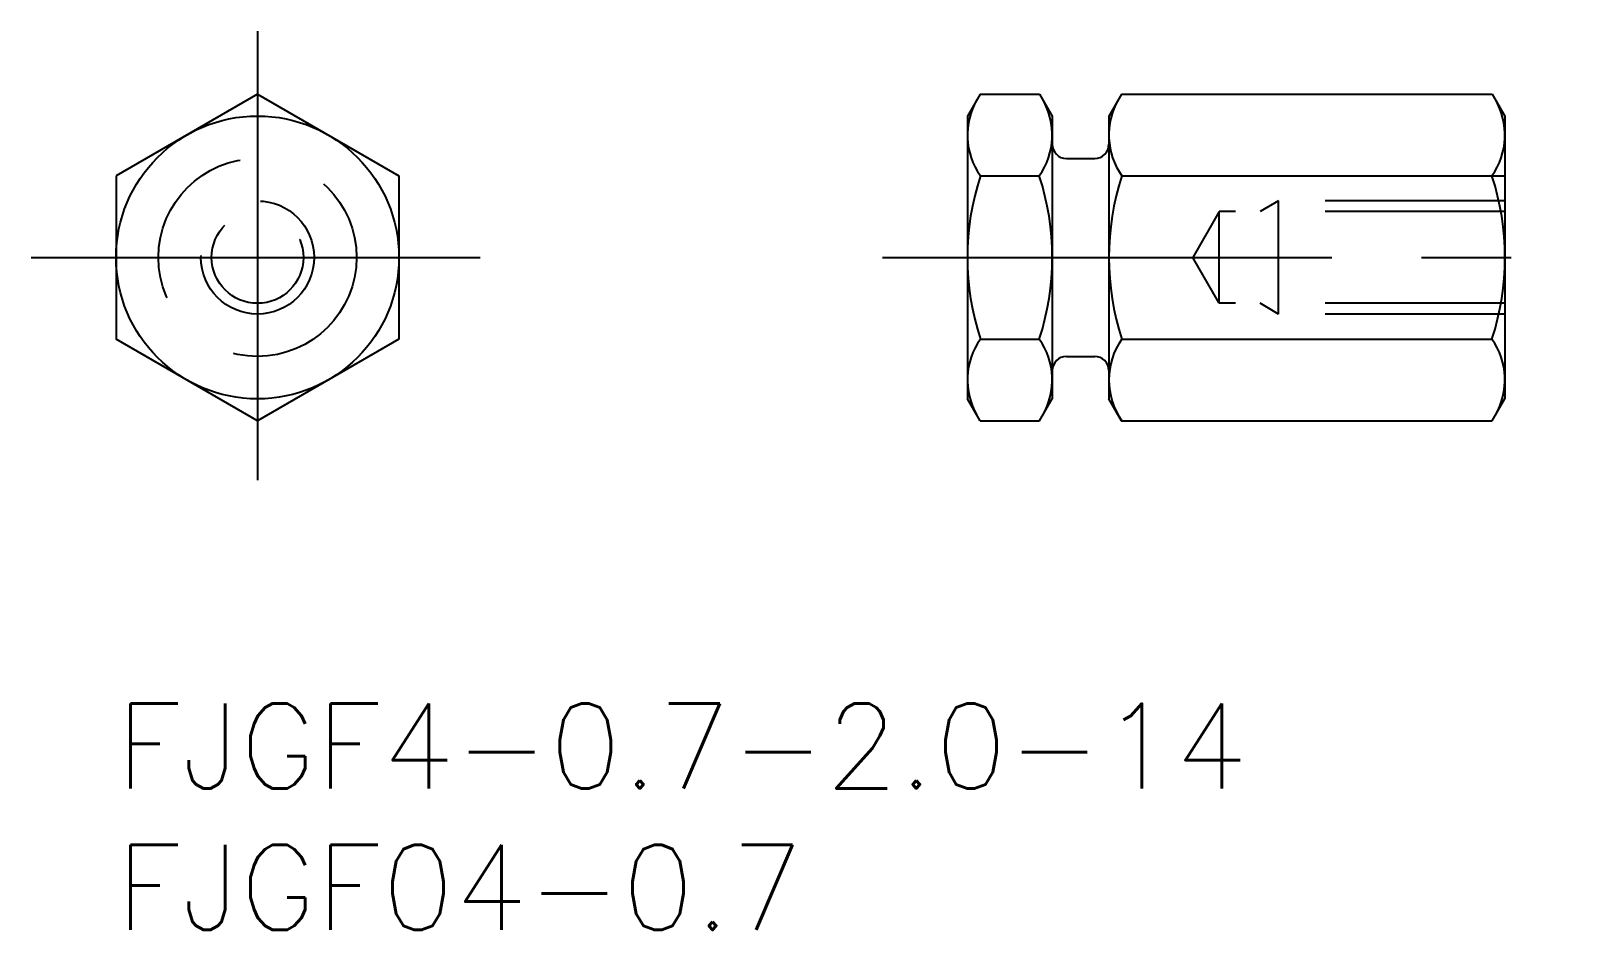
# Model space of a CAD drawing. Extents: x -3 to 52.1, y -8 to 23.8.
import ezdxf

# ---------------------------------------------------------------- set-up
doc = ezdxf.new("R2010")
doc.units = 0
doc.header["$LTSCALE"] = 0.5
doc.linetypes.add('CENTER', pattern=[50.8, 31.75, -6.35, 6.35, -6.35])
doc.linetypes.add('DASHED', pattern=[19.05, 12.7, -6.35])
for name, color, linetype in [('MSM_CENTER', 1, 'CENTER'), ('MSM_CONTINUOUS', 7, 'CONTINUOUS'), ('MSM_DASHED', 4, 'DASHED'), ('MSM_PART_NUMBER', 7, 'CONTINUOUS')]:
    doc.layers.add(name, color=color, linetype=linetype)
doc.styles.get("Standard").update_dxf_attribs({"font": 'txt.shx', "height": 3, "bigfont": 'bigfont.shx'})

# ---------------------------------------------------------------- blocks, each defined once
blk = doc.blocks.new('*U15')
at = {"layer": 'MSM_PART_NUMBER'}
blk.add_text('FJGF4-0.7-2.0-14', height=3, dxfattribs=at).set_placement((0, -3))
blk = doc.blocks.new('*U16')
at = {"layer": 'MSM_PART_NUMBER'}
blk.add_text('FJGF04-0.7', height=3, dxfattribs=at).set_placement((0, -8))

msp = doc.modelspace()

# ---------------------------------------------------------------- linework, layer by layer
at = {"layer": 'MSM_CENTER'}
for p, q in [((5, 23.773), (5, 7.773)), ((-3, 15.773), (13, 15.773)), ((27.092, 15.773), (52.092, 15.773))]:
    msp.add_line(p, q, dxfattribs=at)
at = {"layer": 'MSM_CONTINUOUS'}
for p, q in [((5, 21.547), (0, 18.66)), ((5, 21.547), (10, 18.66)), ((30.538, 21.547), (30.092, 20.773)), ((30.538, 21.547), (32.645, 21.547)), ((32.645, 21.547), (33.092, 20.773)), ((35.538, 21.547), (35.092, 20.773)), ((35.538, 21.547), (48.645, 21.547)), ((48.645, 21.547), (49.092, 20.773)), ((30.092, 20.773), (30.092, 10.773)), ((33.092, 20.773), (33.092, 10.773)), ((35.092, 20.773), (35.092, 10.773)), ((49.092, 20.773), (49.092, 10.773)), ((33.592, 19.273), (34.592, 19.273)), ((0, 18.66), (0, 12.887)), ((10, 18.66), (10, 12.887)), ((30.551, 18.66), (32.633, 18.66)), ((35.551, 18.66), (49.092, 18.66)), ((5, 10), (0, 12.887)), ((10, 12.887), (5, 10)), ((30.551, 12.887), (32.633, 12.887)), ((35.551, 12.887), (48.633, 12.887)), ((33.592, 12.273), (34.592, 12.273)), ((30.538, 10), (30.092, 10.773)), ((32.645, 10), (33.092, 10.773)), ((35.538, 10), (35.092, 10.773)), ((48.645, 10), (49.092, 10.773)), ((30.538, 10), (32.645, 10)), ((35.538, 10), (48.645, 10))]:
    msp.add_line(p, q, dxfattribs=at)
msp.add_circle((5, 15.773), 5, dxfattribs=at)
for centre, radius, start, end in [((32.592, 20.104), 2.5, 150, 215.2644), ((30.592, 20.104), 2.5, 324.7356, 30), ((37.592, 20.104), 2.5, 150, 215.2644), ((46.592, 20.104), 2.5, 324.7356, 30), ((33.592, 19.773), 0.5, 180, 270), ((34.592, 19.773), 0.5, 270, 0), ((39.404, 15.773), 9.312, 161.9403, 198.0597), ((23.78, 15.773), 9.312, 341.9403, 18.0597), ((44.404, 15.773), 9.312, 161.9403, 198.0597), ((39.78, 15.773), 9.312, 341.9403, 18.0597), ((32.592, 11.443), 2.5, 144.7356, 210), ((30.592, 11.443), 2.5, 330, 35.2644), ((37.592, 11.443), 2.5, 144.7356, 215.2644), ((46.592, 11.443), 2.5, 330, 35.2644), ((33.592, 11.773), 0.5, 90, 180), ((34.592, 11.773), 0.5, 0, 90)]:
    msp.add_arc(centre, radius, start, end, dxfattribs=at)
at = {"layer": 'MSM_DASHED'}
for p, q in [((41.092, 17.773), (40.435, 17.394)), ((49.092, 17.773), (41.092, 17.773)), ((41.092, 13.773), (41.092, 17.773)), ((38.992, 17.394), (38.056, 15.773)), ((49.092, 17.394), (38.992, 17.394)), ((38.992, 14.152), (38.992, 17.394)), ((38.992, 14.152), (38.056, 15.773)), ((49.092, 14.152), (38.992, 14.152)), ((41.092, 13.773), (40.435, 14.152)), ((49.092, 13.773), (41.092, 13.773))]:
    msp.add_line(p, q, dxfattribs=at)
for radius in [3.5, 2, 1.621]:
    msp.add_circle((5, 15.773), radius, dxfattribs=at)

# ---------------------------------------------------------------- block references
at = {"layer": 'MSM_CONTINUOUS'}
for name in ['*U15', '*U16']:
    msp.add_blockref(name, (0, 0), dxfattribs=at)

doc.saveas('drawing.dxf')
